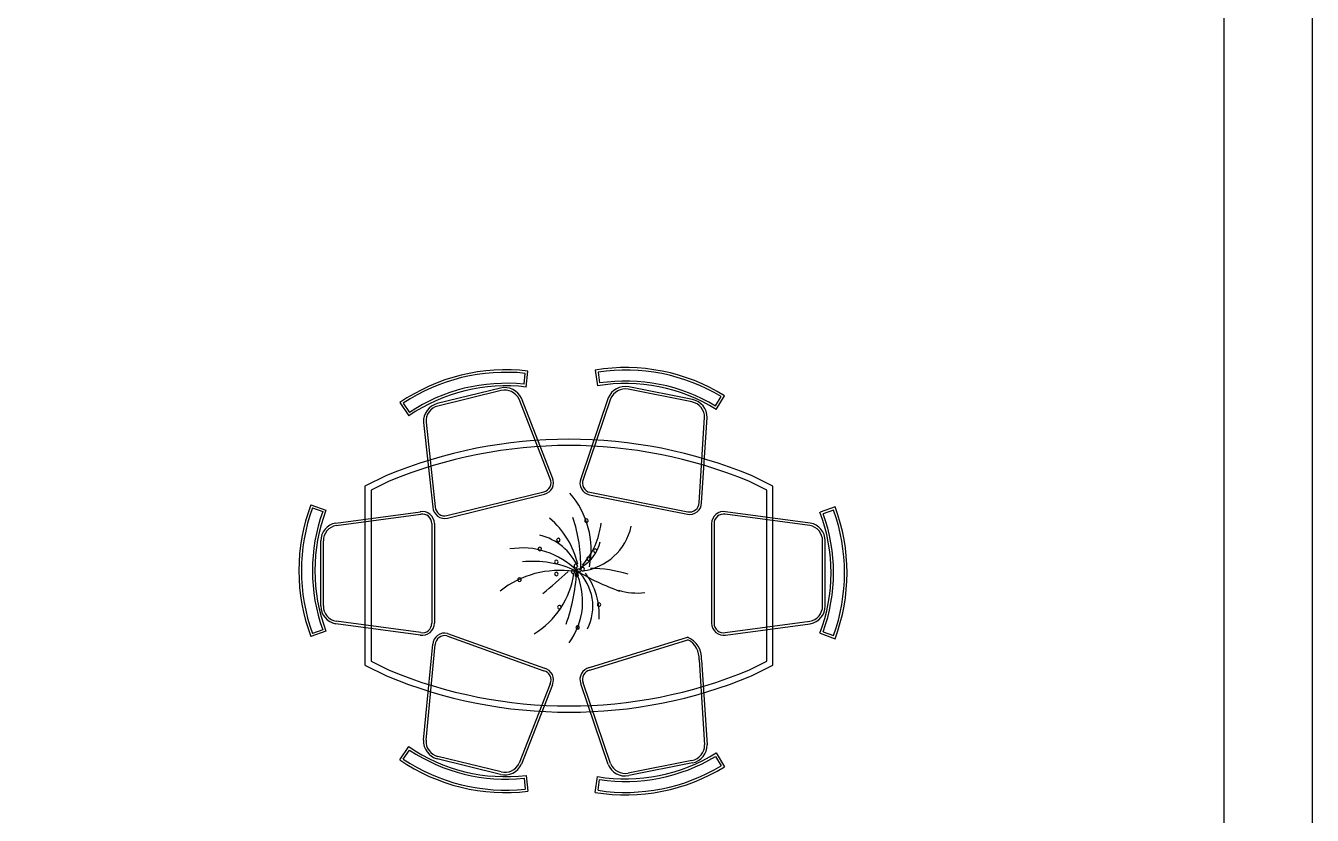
# Model space of a CAD drawing. Header units: inches. Extents: x 13 to 55.5, y 11.7 to 36.5.
# Drawn here: x 50.582 to 55.501, y 27.005 to 30.026 of the extents above; entities that cross this region are included whole.
import ezdxf

# ---------------------------------------------------------------- set-up
doc = ezdxf.new("R2010")
doc.units = ezdxf.units.IN
doc.header["$MEASUREMENT"] = 0
doc.layers.add('02', color=2, linetype='Continuous')
doc.layers.add('kadrbm', color=4, linetype='Continuous')

# ---------------------------------------------------------------- blocks, each defined once
blk = doc.blocks.new('kadrbm')
at = {"layer": 'kadrbm', "color": 4}
blk.add_lwpolyline([(0, 0), (0, 24.7972), (21, 24.7972), (21, 0), (0, 0)], close=True, dxfattribs=at)
blk.add_lwpolyline([(20.6631, 0.3257), (20.6631, 24.4603), (0.3369, 24.4603), (0.3369, 0.3257), (20.6631, 0.3257)], dxfattribs=at)

msp = doc.modelspace()

# ---------------------------------------------------------------- linework, layer by layer
at = {"layer": '02'}
for p, q in [((52.4872, 28.6541), (52.4916, 28.6959)), ((52.4957, 28.6435), (52.5022, 28.7044)), ((52.7591, 28.7086), (52.7683, 28.648)), ((52.7701, 28.7006), (52.7763, 28.659)), ((52.3971, 28.6394), (52.1557, 28.58)), ((53.1294, 28.5864), (52.8856, 28.6349)), ((53.1313, 28.5958), (52.8875, 28.6443)), ((52.0122, 28.5839), (52.0462, 28.5329)), ((52.3994, 28.6301), (52.158, 28.5707)), ((52.5873, 28.2927), (52.4683, 28.5966)), ((52.5961, 28.2965), (52.4772, 28.6004)), ((52.8092, 28.6017), (52.704, 28.2928)), ((52.8182, 28.5984), (52.713, 28.2895)), ((53.2191, 28.571), (53.2408, 28.6069)), ((53.2224, 28.5577), (53.254, 28.6101)), ((52.0255, 28.5813), (52.0488, 28.5463)), ((52.1028, 28.5083), (52.1384, 28.1839)), ((52.1124, 28.5091), (52.148, 28.1847)), ((53.1567, 28.2012), (53.1777, 28.5269)), ((53.1663, 28.2008), (53.1873, 28.5265)), ((51.9614, 28.3049), (51.8791, 28.2637)), ((53.4391, 28.2637), (53.3567, 28.3049)), ((51.8791, 28.2637), (51.8791, 27.5797)), ((51.9718, 28.2832), (51.9031, 28.2489)), ((51.9031, 28.2489), (51.9031, 27.5945)), ((52.1925, 28.1518), (52.5631, 28.2429)), ((52.7394, 28.2408), (53.1137, 28.1663)), ((53.4151, 28.2489), (53.3464, 28.2832)), ((53.4151, 27.5945), (53.4151, 28.2489)), ((53.4391, 27.5797), (53.4391, 28.2637)), ((51.6722, 28.1933), (51.7297, 28.1725)), ((52.1948, 28.1424), (52.5654, 28.2336)), ((52.7375, 28.2313), (53.1118, 28.1569)), ((51.6779, 28.1811), (51.7174, 28.1668)), ((51.7672, 28.1234), (52.0907, 28.1663)), ((51.7687, 28.1139), (52.0922, 28.1568)), ((53.58, 28.1139), (53.2565, 28.1568)), ((53.5815, 28.1234), (53.258, 28.1663)), ((53.6766, 28.1853), (53.619, 28.1645)), ((53.6709, 28.173), (53.6314, 28.1588)), ((52.1348, 28.1214), (52.1348, 27.7398)), ((52.1444, 28.1214), (52.1444, 27.7398)), ((53.2043, 28.1214), (53.2043, 27.7398)), ((53.2139, 28.1214), (53.2139, 27.7398)), ((51.7102, 27.8063), (51.7102, 28.0549)), ((51.7198, 27.8063), (51.7198, 28.0549)), ((53.629, 27.8063), (53.629, 28.0549)), ((53.6386, 27.8063), (53.6386, 28.0549)), ((52.0922, 27.7045), (51.7687, 27.7474)), ((53.2565, 27.7045), (53.58, 27.7474)), ((51.7297, 27.7096), (51.6722, 27.6888)), ((51.7174, 27.7153), (51.6779, 27.7011)), ((52.0907, 27.695), (51.7672, 27.7379)), ((52.1948, 27.701), (52.5654, 27.5679)), ((53.258, 27.695), (53.5815, 27.7379)), ((53.619, 27.7016), (53.6766, 27.6808)), ((53.6314, 27.7073), (53.6709, 27.693)), ((52.1028, 27.2931), (52.1384, 27.6595)), ((52.1124, 27.2923), (52.148, 27.6587)), ((52.1925, 27.6917), (52.5631, 27.5585)), ((52.7375, 27.5701), (53.1118, 27.6865)), ((52.7394, 27.5607), (53.1137, 27.6771)), ((53.1567, 27.6002), (53.1777, 27.2746)), ((53.1663, 27.6006), (53.1873, 27.2749)), ((51.8791, 27.5797), (51.9614, 27.5385)), ((51.9031, 27.5945), (51.9718, 27.5602)), ((53.3464, 27.5602), (53.4151, 27.5945)), ((53.3567, 27.5385), (53.4391, 27.5797)), ((52.5873, 27.5087), (52.4683, 27.2048)), ((52.5961, 27.505), (52.4772, 27.2011)), ((52.8092, 27.1997), (52.704, 27.5086)), ((52.8182, 27.203), (52.713, 27.5119)), ((52.0122, 27.2175), (52.0462, 27.2685)), ((52.0255, 27.2202), (52.0488, 27.2551)), ((52.3971, 27.162), (52.1557, 27.2214)), ((52.3994, 27.1714), (52.158, 27.2307)), ((53.1294, 27.2151), (52.8856, 27.1666)), ((53.1313, 27.2056), (52.8875, 27.1571)), ((53.2191, 27.2305), (53.2408, 27.1945)), ((53.2224, 27.2437), (53.254, 27.1913)), ((52.4957, 27.1579), (52.5022, 27.0971)), ((52.4872, 27.1473), (52.4916, 27.1055)), ((52.7591, 27.0929), (52.7683, 27.1534)), ((52.7701, 27.1009), (52.7763, 27.1424))]:
    msp.add_line(p, q, dxfattribs=at)
for centre, major_axis, start_param, end_param in [((52.8758, 28.0018), (-0.7163, 0), 4.156129, 4.875916), ((52.4173, 27.9931), (-0.7163, 0), 4.59362, 5.313408), ((52.4173, 27.9931), (-0.7067, 0), 4.607023, 5.300006), ((52.8758, 28.0018), (-0.7067, 0), 4.169532, 4.862514), ((52.8758, 28.0018), (-0.6647, 0), 4.169531, 4.862514), ((52.4173, 27.9931), (-0.6551, 0), 4.592368, 5.31466), ((52.4173, 27.9931), (0.6647, 0), 1.46543, 2.158413), ((52.4137, 28.5718), (-0.0696, 0), 3.564345, 4.953514), ((52.4137, 28.5718), (0.06, 0), 0.426582, 1.81192), ((52.8758, 28.0018), (-0.6551, 0), 4.154877, 4.877168), ((52.8739, 28.576), (-0.0696, 0), 4.516024, 5.905193), ((52.8739, 28.576), (0.06, 0), 1.374425, 2.759763), ((53.1177, 28.5275), (0.06, 0), -0.01091, 1.374427), ((53.1177, 28.5275), (0.0696, 0), -0.014741, 1.374428), ((52.1723, 28.5124), (-0.0696, 0), -1.32967, 0.059499), ((52.1723, 28.5124), (-0.06, 0), -1.329667, 0.05567), ((52.6591, 26.6232), (1.8206, 0), 1.177541, 1.964051), ((52.6591, 26.6228), (-1.797, 0), 4.319929, 5.104849), ((52.5545, 28.2778), (0.036, 0), -1.32968, 0.426576), ((52.5545, 28.2778), (-0.0456, 0), 1.811923, 3.562206), ((52.7464, 28.2761), (-0.0456, 0), -0.375851, 1.374432), ((52.7464, 28.2761), (0.036, 0), 2.759763, 4.516019), ((52.3426, 27.9411), (-0.7163, 0), -0.359893, 0.359894), ((52.4143, 28.0214), (0.3294, 0), -0.199814, 0.715262), ((53.1207, 28.2016), (-0.0456, 0), 1.374431, 3.124715), ((53.1207, 28.2016), (-0.036, 0), 1.374433, 3.130688), ((52.3426, 27.9411), (-0.7067, 0), -0.346491, 0.346491), ((52.3426, 27.9411), (-0.6647, 0), -0.346491, 0.346491), ((52.3426, 27.9411), (0.6551, 0), 2.780447, 3.502738), ((52.0988, 28.1214), (-0.0456, 0), 3.141595, 4.891879), ((52.0988, 28.1214), (-0.036, 0), 3.141597, 4.897852), ((52.1839, 28.1867), (-0.0456, 0), 0.06164, 1.811923), ((52.1839, 28.1867), (0.036, 0), 3.197255, 4.95351), ((52.3734, 27.8914), (0.3277, 0), 0.227681, 0.868765), ((52.1388, 27.9633), (0.5652, 0), -0.029173, 0.326882), ((53.2499, 28.1214), (-0.0456, 0), 4.532903, 6.283186), ((53.2499, 28.1214), (0.036, 0), 1.385335, 3.141591), ((53.0061, 27.933), (-0.6551, 0), 2.780447, 3.502739), ((53.0061, 27.933), (-0.6647, 0), 2.795101, 3.488084), ((53.0061, 27.933), (0.7067, 0), -0.346491, 0.346491), ((53.0061, 27.933), (-0.7163, 0), 2.781699, 3.501487), ((51.7798, 28.0549), (-0.0696, 0), -1.389166, 0.000003), ((51.7798, 28.0549), (-0.06, 0), -1.385337, 0.000001), ((52.4922, 28.1542), (0.2912, 0), -0.719809, -0.107124), ((52.6848, 28.1557), (-0.2167, 0), 1.692804, 2.932649), ((52.726, 28.1323), (-0.00675, 0), -1.570775, 1.570818), ((52.726, 28.1323), (-0.00675, 0), 1.570823, 4.712415), ((53.569, 28.0549), (0.06, 0), -0.000006, 1.385332), ((53.569, 28.0549), (0.0696, 0), -0.000003, 1.389166), ((52.4972, 27.8686), (0.2141, 0), 0.420547, 1.331605), ((52.6184, 28.0581), (-0.00675, 0), -1.570794, 1.570798), ((52.6184, 28.0581), (0.00675, 0), 4.712379, 7.853971), ((52.6389, 28.0803), (0.142, 0), -1.066571, -0.20145), ((52.4804, 27.7358), (-0.2922, 0), 3.918021, 4.876035), ((52.5479, 28.0241), (0.00675, 0), 1.570762, 4.712354), ((52.5479, 28.0241), (0.00675, 0), 4.712379, 7.853971), ((52.7335, 27.987), (0.00675, 0), 1.570795, 4.712387), ((52.7335, 27.987), (0.00675, 0), 4.712379, 7.853971), ((52.7594, 28.0179), (-0.00675, 0), -1.570775, 1.570818), ((52.7594, 28.0179), (-0.00675, 0), 1.570823, 4.712415), ((52.6221, 27.5759), (0.3658, 0), 1.418072, 2.238093), ((52.5215, 27.588), (0.3887, 0), 1.136013, 1.674882), ((52.611, 27.9746), (-0.00675, 0), -1.570761, 1.570831), ((52.611, 27.9746), (-0.00675, 0), 1.570809, 4.712402), ((51.967, 27.9773), (0.7224, 0), -0.339907, -0.037974), ((52.6741, 27.9375), (-0.00675, 0), -1.57077, 1.570823), ((52.6741, 27.9375), (-0.00675, 0), 1.570818, 4.712411), ((52.6852, 27.9592), (0.00675, 0), 1.570772, 4.712365), ((52.6852, 27.9592), (-0.00675, 0), 1.570823, 4.712415), ((52.6963, 27.9406), (0.00675, 0), 1.570753, 4.712346), ((52.6963, 27.9406), (-0.00675, 0), 1.570831, 4.712424), ((52.7111, 27.9468), (-0.00675, 0), -1.570775, 1.570818), ((52.7111, 27.9468), (-0.00675, 0), 1.570809, 4.712402), ((52.7323, 27.3988), (-0.5511, 0), 4.430628, 4.696868), ((52.47, 27.9066), (0.00675, 0), 1.57075, 4.712343), ((52.47, 27.9066), (-0.00675, 0), 1.570809, 4.712402), ((52.3576, 27.9755), (0.3232, 0), -1.024247, -0.137223), ((51.2904, 29.4179), (-2.0138, 0.0001), 2.252371, 2.315746), ((52.611, 27.9282), (-0.00675, 0), -1.570761, 1.570831), ((52.611, 27.9282), (-0.00675, 0), 1.570798, 4.712391), ((52.4477, 27.8229), (-0.2638, 0), 2.501461, 3.591247), ((52.6889, 27.9252), (0.00675, 0), 1.570753, 4.712346), ((53.1586, 28.7219), (0.9117, 0), 4.17111, 4.369619), ((52.6889, 27.9252), (0.00675, 0), 4.712387, 7.85398), ((52.5605, 27.8042), (-0.1899, 0), 2.670194, 3.942876), ((52.5131, 27.7738), (-0.2619, 0), 3.069582, 3.786594), ((52.9209, 28.1022), (0.2467, 0), 4.414732, 4.825508), ((51.7798, 27.8063), (0.0696, 0), 3.141592, 4.530761), ((51.7798, 27.8063), (0.06, 0), 3.141587, 4.526925), ((52.6221, 27.8014), (0.00675, 0), 1.570762, 4.712354), ((52.6221, 27.8014), (0.00675, 0), 4.712359, 7.853952), ((52.7743, 27.8107), (0.00675, 0), 1.570772, 4.712365), ((52.7743, 27.8107), (0.00675, 0), 4.712365, 7.853958), ((53.569, 27.8063), (0.06, 0), -1.385342, -0.000005), ((53.569, 27.8063), (0.0696, 0), -1.38917, -0.000001), ((52.0988, 27.7398), (-0.0456, 0), 1.391312, 3.141595), ((52.0988, 27.7398), (0.036, 0), 4.526927, 6.283182), ((52.1839, 27.6567), (-0.0456, 0), 4.471265, 6.221549), ((52.6926, 27.7241), (0.00675, 0), 1.570762, 4.712354), ((52.6926, 27.7241), (0.00675, 0), 4.712379, 7.853971), ((53.2499, 27.7398), (-0.0456, 0), 0.000002, 1.750285), ((53.2499, 27.7398), (0.036, 0), 3.141591, 4.897846), ((52.1839, 27.6567), (0.036, 0), 1.329663, 3.085919), ((53.0792, 27.6056), (-0.0872, 0), 3.08391, 4.329292), ((53.0757, 27.6054), (-0.0811, 0), 3.077371, 4.225785), ((52.6591, 29.2206), (1.797, 0), 4.319929, 5.104849), ((52.5545, 27.5236), (0.036, 0), -0.426584, 1.329671), ((52.5545, 27.5236), (-0.0456, 0), 2.720986, 4.471269), ((52.7464, 27.5254), (-0.0456, 0), -1.374425, 0.375858), ((52.7464, 27.5254), (-0.036, 0), -1.374429, 0.381826), ((52.6591, 29.2202), (1.8206, 0), 4.319134, 5.105644), ((52.4173, 27.8083), (-0.6551, 0), 0.968526, 1.690817), ((52.4173, 27.8083), (-0.6647, 0), 0.983181, 1.676163), ((52.1723, 27.289), (0.0696, 0), 3.082092, 4.471261), ((52.1723, 27.289), (-0.06, 0), -0.055665, 1.329672), ((53.1177, 27.2739), (0.06, 0), -1.374431, 0.010907), ((53.1177, 27.2739), (-0.0696, 0), 1.767165, 3.156334), ((52.4173, 27.8083), (0.7163, 0), 4.11137, 4.831158), ((52.4173, 27.8083), (-0.7067, 0), 0.98318, 1.676163), ((52.8758, 27.7996), (0.6551, 0), 4.54761, 5.269901), ((52.8758, 27.7996), (-0.6647, 0), 1.420672, 2.113654), ((52.4137, 27.2296), (-0.0696, 0), 1.329674, 2.718843), ((52.4137, 27.2296), (0.06, 0), 4.471263, 5.8566), ((52.8758, 27.7996), (-0.7163, 0), 1.40727, 2.127057), ((52.8758, 27.7996), (-0.7067, 0), 1.420672, 2.113655), ((52.8739, 27.2254), (-0.0696, 0), 0.377996, 1.767165), ((52.8739, 27.2254), (-0.06, 0), 0.381827, 1.767164)]:
    msp.add_ellipse(centre, major_axis=major_axis, ratio=1, start_param=start_param, end_param=end_param, dxfattribs=at)

# ---------------------------------------------------------------- block references
at = {"layer": 'kadrbm'}
msp.add_blockref('kadrbm', (34.5014, 11.7117), dxfattribs=at)

doc.saveas('drawing.dxf')
